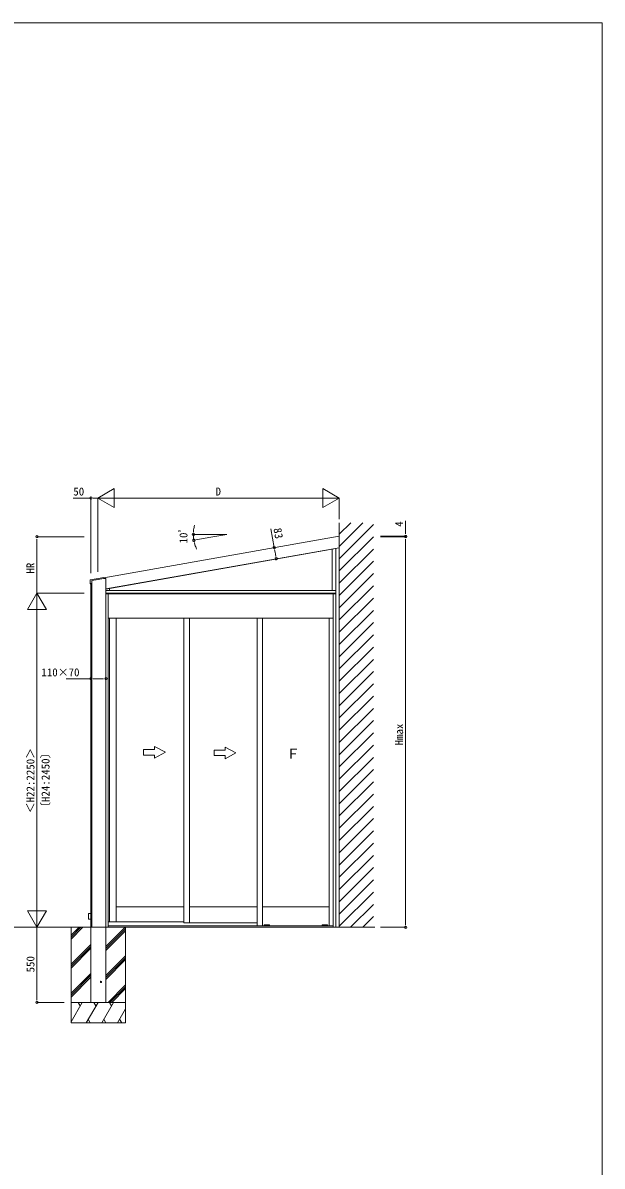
# Model space of a CAD drawing. Units: millimetres, scale not verified. Extents: x -11880 to -792, y -8400 to 9488.
# Drawn here: x -5037 to -792, y 693 to 9072 of the extents above; entities that cross this region are included whole.
import ezdxf
from ezdxf.enums import TextEntityAlignment as Align

# ---------------------------------------------------------------- set-up
doc = ezdxf.new("R2010")
doc.units = ezdxf.units.MM
doc.header["$LTSCALE"] = 40
for name, color, linetype, lineweight in [('0-2_YKK_ZWAK', 7, 'Continuous', 9), ('0-3_YKK_A1', 4, 'Continuous', 9), ('0-4_YKK_D', 6, 'Continuous', 9), ('0-5_YKK_Z1', 7, 'Continuous', 9)]:
    doc.layers.add(name, color=color, linetype=linetype, lineweight=lineweight)
doc.styles.add('ＭＳ ゴシック', font='')
doc.styles.get('ＭＳ ゴシック').set_extended_font_data('MS Gothic')

msp = doc.modelspace()

# ---------------------------------------------------------------- linework, layer by layer
at = {"layer": '0-2_YKK_ZWAK'}
for p, q in [((-11880, 9072), (-792, 9072)), ((-792, 9072), (-792, -8400))]:
    msp.add_line(p, q, dxfattribs=at)
at = {"layer": '0-3_YKK_A1'}
for p, q in [((-2718.39, 5309.86), (-4443.76, 5005.63)), ((-3662.49, 5322.97), (-3541.62, 5322.97)), ((-3541.62, 5322.97), (-3658.86, 5302.29)), ((-2718.39, 5225.58), (-2718.39, 5309.86)), ((-2718.39, 5225.58), (-4428.39, 4924.06)), ((-2744.39, 5218.45), (-4428.39, 4921.52)), ((-2770.39, 5213.87), (-2770.39, 4911.76)), ((-2744.39, 5220.99), (-2744.39, 2443.26)), ((-4542.39, 4989.01), (-4542.39, 4960.06)), ((-4444.23, 5006.57), (-4542.14, 4989.31)), ((-4542.09, 4959.76), (-4538.79, 4959.76)), ((-4538.79, 4959.76), (-4538.79, 4963.26)), ((-4538.79, 4963.26), (-4531.29, 4963.26)), ((-4538.39, 4963.26), (-4538.39, 1893.26)), ((-4531.29, 4963.26), (-4531.19, 4963.26)), ((-4530.89, 4963.56), (-4530.89, 4984.07)), ((-4530.64, 4984.37), (-4485.58, 4992.31)), ((-4443.39, 4999.26), (-4530.39, 4983.92)), ((-4530.39, 4983.92), (-4530.39, 2443.26)), ((-4485.58, 4992.31), (-4444.99, 4999.47)), ((-4444.69, 4999.38), (-4444.99, 4999.47)), ((-4444.69, 4999.38), (-4443.01, 4999.68)), ((-4442.77, 5000.02), (-4443.88, 5006.33)), ((-4428.39, 4999.26), (-4443.39, 4999.26)), ((-4428.39, 4999.26), (-4428.39, 1893.26)), ((-4428.39, 4911.76), (-2744.39, 4911.76)), ((-4428.39, 4891.76), (-2744.39, 4891.76)), ((-4428.39, 4888.26), (-2744.39, 4888.26)), ((-4428.39, 2443.26), (-4428.39, 4888.26)), ((-4410.89, 2443.26), (-4410.89, 4888.26)), ((-4402.39, 4926.1), (-4402.39, 4911.76)), ((-2761.89, 2443.26), (-2761.89, 4888.26)), ((-2744.39, 4888.26), (-2744.39, 2443.26)), ((-4410.89, 4708.26), (-2761.89, 4708.26)), ((-4400.89, 4708.26), (-4400.89, 2483.26)), ((-4352.89, 4708.26), (-4352.89, 2483.26)), ((-3856.39, 4708.26), (-3856.39, 2475.26)), ((-3816.39, 4708.26), (-3816.39, 2475.26)), ((-3319.89, 4708.26), (-3319.89, 2453.26)), ((-3279.89, 4708.26), (-3279.89, 2453.26)), ((-2791.89, 2453.26), (-2791.89, 4708.26)), ((-4152.55, 3745.84), (-4072.55, 3745.84)), ((-4152.55, 3705.84), (-4152.55, 3745.84)), ((-4152.55, 3745.84), (-4072.55, 3745.84)), ((-4072.55, 3705.84), (-4152.55, 3705.84)), ((-4072.55, 3768.38), (-3992.55, 3725.84)), ((-4072.55, 3745.84), (-4072.55, 3768.38)), ((-4072.55, 3745.84), (-4072.55, 3768.38)), ((-3992.55, 3725.84), (-4072.55, 3768.38)), ((-3992.55, 3725.84), (-4072.55, 3683.31)), ((-3992.55, 3725.84), (-4072.55, 3683.31)), ((-4072.55, 3683.31), (-4072.55, 3705.84)), ((-4072.55, 3683.31), (-4072.55, 3705.84)), ((-3634.39, 3741.53), (-3555.39, 3741.53)), ((-3634.39, 3701.53), (-3634.39, 3741.53)), ((-3634.39, 3741.53), (-3555.39, 3741.53)), ((-3555.39, 3701.53), (-3634.39, 3701.53)), ((-3555.39, 3764.07), (-3475.39, 3721.53)), ((-3555.39, 3741.53), (-3555.39, 3764.07)), ((-3555.39, 3741.53), (-3555.39, 3764.07)), ((-3475.39, 3721.53), (-3555.39, 3764.07)), ((-3475.39, 3721.53), (-3555.39, 3678.99)), ((-3475.39, 3721.53), (-3555.39, 3678.99)), ((-3555.39, 3678.99), (-3555.39, 3701.53)), ((-3555.39, 3678.99), (-3555.39, 3701.53)), ((-4538.39, 2544.58), (-4556.39, 2544.26)), ((-3856.39, 2594.26), (-4352.89, 2594.26)), ((-3319.89, 2594.26), (-3816.39, 2594.26)), ((-2791.89, 2594.26), (-3279.89, 2594.26)), ((-4556.39, 2502.26), (-4538.39, 2501.95)), ((-3856.39, 2483.26), (-4410.89, 2483.26)), ((-2761.89, 2453.26), (-4410.89, 2453.26)), ((-3319.89, 2475.26), (-3856.39, 2475.26)), ((-3267.39, 2454.46), (-3267.39, 2460.26)), ((-3266.39, 2461.26), (-3229.39, 2461.26)), ((-3263.39, 2453.46), (-3266.39, 2453.46)), ((-3263.39, 2453.46), (-3263.39, 2459.36)), ((-3263.39, 2459.36), (-3232.39, 2459.36)), ((-3232.44, 2459.06), (-3263.34, 2459.06)), ((-3263.34, 2453.56), (-3263.34, 2459.06)), ((-3263.34, 2456.71), (-3248.39, 2456.71)), ((-3263.34, 2455.27), (-3232.44, 2455.27)), ((-3232.44, 2453.56), (-3263.34, 2453.56)), ((-3247.39, 2461.26), (-3248.39, 2461.26)), ((-3247.39, 2457.96), (-3248.39, 2457.96)), ((-3248.39, 2455.87), (-3248.39, 2457.96)), ((-3248.39, 2455.87), (-3247.39, 2455.87)), ((-3247.39, 2455.87), (-3247.39, 2457.96)), ((-3247.39, 2456.71), (-3232.44, 2456.71)), ((-3232.44, 2459.06), (-3232.44, 2453.56)), ((-3232.39, 2453.46), (-3232.39, 2459.36)), ((-3229.39, 2453.46), (-3232.39, 2453.46)), ((-3228.39, 2460.26), (-3228.39, 2454.46)), ((-2843.39, 2460.26), (-2843.39, 2454.46)), ((-2805.39, 2461.26), (-2842.39, 2461.26)), ((-2842.39, 2453.46), (-2839.39, 2453.46)), ((-2839.39, 2453.46), (-2839.39, 2459.36)), ((-2808.39, 2459.36), (-2839.39, 2459.36)), ((-2839.34, 2459.06), (-2808.44, 2459.06)), ((-2839.34, 2459.06), (-2839.34, 2453.56)), ((-2824.39, 2456.71), (-2839.34, 2456.71)), ((-2808.44, 2455.27), (-2839.34, 2455.27)), ((-2839.34, 2453.56), (-2808.44, 2453.56)), ((-2824.39, 2461.26), (-2823.39, 2461.26)), ((-2824.39, 2457.96), (-2823.39, 2457.96)), ((-2824.39, 2455.87), (-2824.39, 2457.96)), ((-2823.39, 2455.87), (-2824.39, 2455.87)), ((-2823.39, 2455.87), (-2823.39, 2457.96)), ((-2808.44, 2456.71), (-2823.39, 2456.71)), ((-2808.44, 2453.56), (-2808.44, 2459.06)), ((-2808.39, 2453.46), (-2808.39, 2459.36)), ((-2808.39, 2453.46), (-2805.39, 2453.46)), ((-2804.39, 2454.46), (-2804.39, 2460.26))]:
    msp.add_line(p, q, dxfattribs=at)
for points in [[(-4542.39, 4989.01), (-4542.32, 4989.2), (-4542.14, 4989.31)], [(-4542.09, 4959.76), (-4542.3, 4959.85), (-4542.39, 4960.06)], [(-4530.89, 4963.56), (-4530.97, 4963.35), (-4531.19, 4963.26)], [(-4530.89, 4984.07), (-4530.82, 4984.27), (-4530.64, 4984.37)], [(-4444.23, 5006.57), (-4444, 5006.52), (-4443.88, 5006.33)], [(-4442.77, 5000.02), (-4442.82, 4999.8), (-4443.01, 4999.68)], [(-4152.55, 3745.84), (-4152.55, 3705.84), (-4072.55, 3705.84)], [(-3634.39, 3741.53), (-3634.39, 3701.53), (-3555.39, 3701.53)], [(-4556.39, 2502.26), (-4556.39, 2523.26), (-4556.39, 2544.26)]]:
    msp.add_lwpolyline(points, dxfattribs=at)
msp.add_circle((-4464.39, 2043.26), 4.5, dxfattribs=at)
for centre, start, end in [((-3266.39, 2460.26), 90, 180), ((-3266.39, 2454.46), 180, 270), ((-3229.39, 2460.26), 0, 90), ((-3229.39, 2454.46), 270, 0), ((-2842.39, 2460.26), 90, 180), ((-2842.39, 2454.46), 180, 270), ((-2805.39, 2460.26), 0, 90), ((-2805.39, 2454.46), 270, 0)]:
    msp.add_arc(centre, 1, start, end, dxfattribs=at)
at = {"layer": '0-4_YKK_D'}
for p, q in [((-4488.39, 5589.41), (-4367.14, 5659.41)), ((-4367.14, 5519.41), (-4367.14, 5659.41)), ((-2839.63, 5659.41), (-2839.63, 5519.41)), ((-2718.39, 5589.41), (-2839.63, 5659.41)), ((-4538.39, 5589.41), (-4667.85, 5589.41)), ((-4538.39, 5039.7), (-4538.39, 5590.41)), ((-4521.39, 5589.41), (-4504.39, 5589.41)), ((-4488.39, 5589.41), (-4504.39, 5589.41)), ((-4488.39, 5048.51), (-4488.39, 5590.41)), ((-4488.39, 5048.51), (-4488.39, 5590.41)), ((-4488.39, 5589.41), (-4245.9, 5589.41)), ((-4488.39, 5589.41), (-4367.14, 5519.41)), ((-4348.39, 5589.41), (-2858.39, 5589.41)), ((-2718.39, 5589.41), (-2960.87, 5589.41)), ((-2718.39, 5589.41), (-2839.63, 5519.41)), ((-2718.39, 5434.56), (-2718.39, 5590.41)), ((-3194.55, 5225.9), (-3218.7, 5362.89)), ((-2231.83, 5343.86), (-2231.83, 5422.12)), ((-4588.39, 5305.8), (-4934.39, 5305.8)), ((-4933.39, 5288.8), (-4933.39, 5271.8)), ((-3662.49, 5322.97), (-3788.68, 5322.97)), ((-3786.51, 5339.93), (-3785.33, 5356.89)), ((-3658.86, 5302.29), (-3784.93, 5280.06)), ((-2417.04, 5305.8), (-2230.83, 5305.8)), ((-2416.09, 5309.86), (-2230.83, 5309.86)), ((-2416.04, 5305.8), (-2230.83, 5305.8)), ((-2231.83, 5326.86), (-2231.83, 5343.86)), ((-2231.83, 5305.8), (-2231.83, 5309.86)), ((-2231.83, 5288.8), (-2231.83, 5271.8)), ((-4933.39, 4893.26), (-4933.39, 5271.8)), ((-3779.84, 5263.74), (-3775.74, 5247.24)), ((-3191.6, 5209.16), (-3188.64, 5192.41)), ((-2231.83, 5271.8), (-2231.83, 5237.8)), ((-3186.04, 5177.64), (-3188.64, 5192.41)), ((-3183.09, 5160.9), (-3186.04, 5177.64)), ((-4933.39, 4893.26), (-5003.39, 4772.02)), ((-4588.39, 4893.26), (-4934.39, 4893.26)), ((-4588.39, 4893.26), (-4934.39, 4893.26)), ((-4933.39, 4893.26), (-4933.39, 4650.78)), ((-4933.39, 4893.26), (-4863.39, 4772.02)), ((-5003.39, 4772.02), (-4863.39, 4772.02)), ((-4933.39, 4753.26), (-4933.39, 2583.26)), ((-4538.39, 4264.57), (-4719.05, 4264.57)), ((-4521.39, 4264.57), (-4504.39, 4264.57)), ((-4462.39, 4264.57), (-4504.39, 4264.57)), ((-4445.39, 4264.57), (-4462.39, 4264.57)), ((-4933.39, 2443.26), (-4933.39, 2685.75)), ((-4863.39, 2564.51), (-5003.39, 2564.51)), ((-4933.39, 2443.26), (-5003.39, 2564.51)), ((-4933.39, 2443.26), (-4863.39, 2564.51)), ((-4933.39, 2443.26), (-4933.39, 1927.26)), ((-2417.04, 2443.26), (-2230.83, 2443.26)), ((-2231.83, 2460.26), (-2231.83, 2477.26)), ((-4933.39, 1910.26), (-4933.39, 1927.26)), ((-4733.39, 1893.26), (-4934.39, 1893.26))]:
    msp.add_line(p, q, dxfattribs=at)
msp.add_lwpolyline([(-2231.83, 5288.8), (-2231.83, 5271.8), (-2231.83, 2477.26)], dxfattribs=at)
for centre, radius, start, end in [((-4538.39, 5589.41), 8.5, 0, 180), ((-4538.39, 5589.41), 8.5, 180, 0), ((-3541.62, 5322.97), 246.06, 164.15361, 172.0768), ((-4933.39, 5305.8), 8.5, 90, 270), ((-4933.39, 5305.8), 8.5, 270, 90), ((-3787.68, 5322.97), 8.5, 86.03839, 266.03839), ((-3783.94, 5280.24), 8.5, 103.96159, 283.96159), ((-3787.68, 5322.97), 8.5, 266.03839, 86.03839), ((-3541.62, 5322.97), 246.06, 180, 189.99998), ((-3783.94, 5280.24), 8.5, 283.96159, 103.96159), ((-2231.83, 5309.86), 8.5, 90, 270), ((-2231.83, 5305.8), 8.5, 90, 270), ((-2231.83, 5305.8), 8.5, 90, 270), ((-2231.83, 5309.86), 8.5, 270, 90), ((-2231.83, 5305.8), 8.5, 270, 90), ((-2231.83, 5305.8), 8.5, 270, 90), ((-3541.62, 5322.97), 246.06, 197.92319, 205.84637), ((-3194.55, 5225.9), 8.5, 99.99998, 279.99998), ((-3194.55, 5225.9), 8.5, 279.99998, 99.99998), ((-3180.14, 5144.16), 8.5, 99.99998, 279.99998), ((-3180.14, 5144.16), 8.5, 279.99998, 99.99998), ((-4538.39, 4264.57), 8.5, 0, 180), ((-4538.39, 4264.57), 8.5, 180, 0), ((-4428.39, 4264.57), 8.5, 0, 180), ((-4428.39, 4264.57), 8.5, 180, 0), ((-2231.83, 2443.26), 8.5, 90, 270), ((-2231.83, 2443.26), 8.5, 270, 90), ((-4933.39, 1893.26), 8.5, 90, 270), ((-4933.39, 1893.26), 8.5, 270, 90)]:
    msp.add_arc(centre, radius, start, end, dxfattribs=at)
at = {"layer": '0-5_YKK_Z1'}
for p, q in [((-2718.39, 5234.84), (-2544.54, 5408.68)), ((-2718.39, 5324.64), (-2634.35, 5408.68)), ((-2718.39, 5408.68), (-2718.39, 2443.26)), ((-2718.39, 5145.04), (-2468.39, 5395.04)), ((-2718.39, 5055.24), (-2468.39, 5305.24)), ((-2718.39, 4965.43), (-2468.39, 5215.43)), ((-2718.39, 4875.63), (-2468.39, 5125.63)), ((-2718.39, 4785.83), (-2468.39, 5035.83)), ((-2718.39, 4696.03), (-2468.39, 4946.03)), ((-2718.39, 4606.22), (-2468.39, 4856.22)), ((-2718.39, 4516.42), (-2468.39, 4766.42)), ((-2718.39, 4426.62), (-2468.39, 4676.62)), ((-2718.39, 4336.81), (-2468.39, 4586.82)), ((-2718.39, 4247.01), (-2468.39, 4497.01)), ((-2718.39, 4157.21), (-2468.39, 4407.21)), ((-2718.39, 4067.41), (-2468.39, 4317.41)), ((-2718.39, 3977.6), (-2468.39, 4227.61)), ((-2718.39, 3887.8), (-2468.39, 4137.8)), ((-2718.39, 3798), (-2468.39, 4048)), ((-2718.39, 3708.2), (-2468.39, 3958.2)), ((-2718.39, 3618.39), (-2468.39, 3868.39)), ((-2718.39, 3528.59), (-2468.39, 3778.59)), ((-2718.39, 3438.79), (-2468.39, 3688.79)), ((-2718.39, 3348.99), (-2468.39, 3598.99)), ((-2718.39, 3259.18), (-2468.39, 3509.18)), ((-2718.39, 3169.38), (-2468.39, 3419.38)), ((-2718.39, 3079.58), (-2468.39, 3329.58)), ((-2718.39, 2989.78), (-2468.39, 3239.78)), ((-2718.39, 2899.97), (-2468.39, 3149.97)), ((-2718.39, 2810.17), (-2468.39, 3060.17)), ((-2718.39, 2720.37), (-2468.39, 2970.37)), ((-2718.39, 2630.57), (-2468.39, 2880.57)), ((-2718.39, 2540.76), (-2468.39, 2790.76)), ((-2718.39, 2450.96), (-2468.39, 2700.96)), ((-2636.28, 2443.26), (-2468.39, 2611.16)), ((-2546.48, 2443.26), (-2468.39, 2521.36)), ((-10486.41, 2443.26), (-2458.32, 2443.26)), ((-4683.39, 2443.26), (-4683.39, 1743.26)), ((-4683.39, 2356.72), (-4596.84, 2443.26)), ((-4683.39, 2370.86), (-4610.98, 2443.26)), ((-4683.39, 2385), (-4625.12, 2443.26)), ((-2744.39, 2443.26), (-4428.39, 2443.26)), ((-4428.39, 2301.64), (-4286.76, 2443.26)), ((-4428.39, 2287.49), (-4283.39, 2432.49)), ((-4283.39, 2443.26), (-4283.39, 1743.26)), ((-4428.39, 2273.35), (-4283.39, 2418.35)), ((-4683.39, 2172.87), (-4538.39, 2317.87)), ((-4683.39, 2158.73), (-4538.39, 2303.73)), ((-4683.39, 2144.58), (-4538.39, 2289.58)), ((-4428.39, 2089.5), (-4283.39, 2234.5)), ((-4428.39, 2075.36), (-4283.39, 2220.36)), ((-4428.39, 2061.22), (-4283.39, 2206.22)), ((-4683.39, 1960.74), (-4538.39, 2105.74)), ((-4538.39, 2091.6), (-4683.39, 1946.6)), ((-4683.39, 1932.45), (-4538.39, 2077.45)), ((-4412.5, 1893.26), (-4283.39, 2022.37)), ((-4398.36, 1893.26), (-4283.39, 2008.23)), ((-4384.22, 1893.26), (-4283.39, 1994.09)), ((-4683.39, 1751.17), (-4601.35, 1893.26)), ((-4283.39, 1893.26), (-4683.39, 1893.26)), ((-4616.35, 1867.28), (-4631.35, 1893.26)), ((-4572.48, 1743.26), (-4485.88, 1893.26)), ((-4538.73, 1893.26), (-4538.39, 1893.61)), ((-4500.88, 1867.28), (-4515.88, 1893.26)), ((-4457.91, 1743.26), (-4371.31, 1893.26)), ((-4386.31, 1867.28), (-4401.31, 1893.26)), ((-4342.44, 1743.26), (-4283.39, 1845.55)), ((-4557.48, 1769.24), (-4542.48, 1743.26)), ((-4442.91, 1769.24), (-4427.91, 1743.26)), ((-4327.44, 1769.24), (-4312.44, 1743.26)), ((-4683.39, 1743.26), (-4283.39, 1743.26))]:
    msp.add_line(p, q, dxfattribs=at)

# ---------------------------------------------------------------- texts
at = {"layer": '0-3_YKK_A1', "style": 'ＭＳ ゴシック'}
msp.add_text('Ｆ', height=73.31, dxfattribs=at).set_placement((-3106.44, 3656.83), align=Align.BOTTOM_LEFT)
at = {"layer": '0-4_YKK_D', "color": 4, "style": 'ＭＳ ゴシック'}
for s, p in [('50', (-4667.05, 5590.21)), ('D', (-3624.72, 5590.21)), ('110×70', (-4900.84, 4265.37))]:
    msp.add_text(s, height=58.65, dxfattribs=at).set_placement(p, align=Align.BOTTOM_LEFT)
for s, rotation, p in [('83', 280, (-3217.78, 5362.24)), ('4', 90, (-2232.62, 5378.66)), ('10ﾟ', 88.848, (-3814.09, 5255.9)), ('HR', 90, (-4934.19, 5035.6)), ('Hmax', 90, (-2232.62, 3776.4)), ('＜H22:2250＞', 90, (-4934.19, 3278.81)), ('〔H24:2450〕', 90, (-4823.78, 3281.73)), ('550', 90, (-4934.19, 2112.73))]:
    msp.add_text(s, height=58.65, rotation=rotation, dxfattribs=at).set_placement(p, align=Align.BOTTOM_LEFT)

doc.saveas('drawing.dxf')
